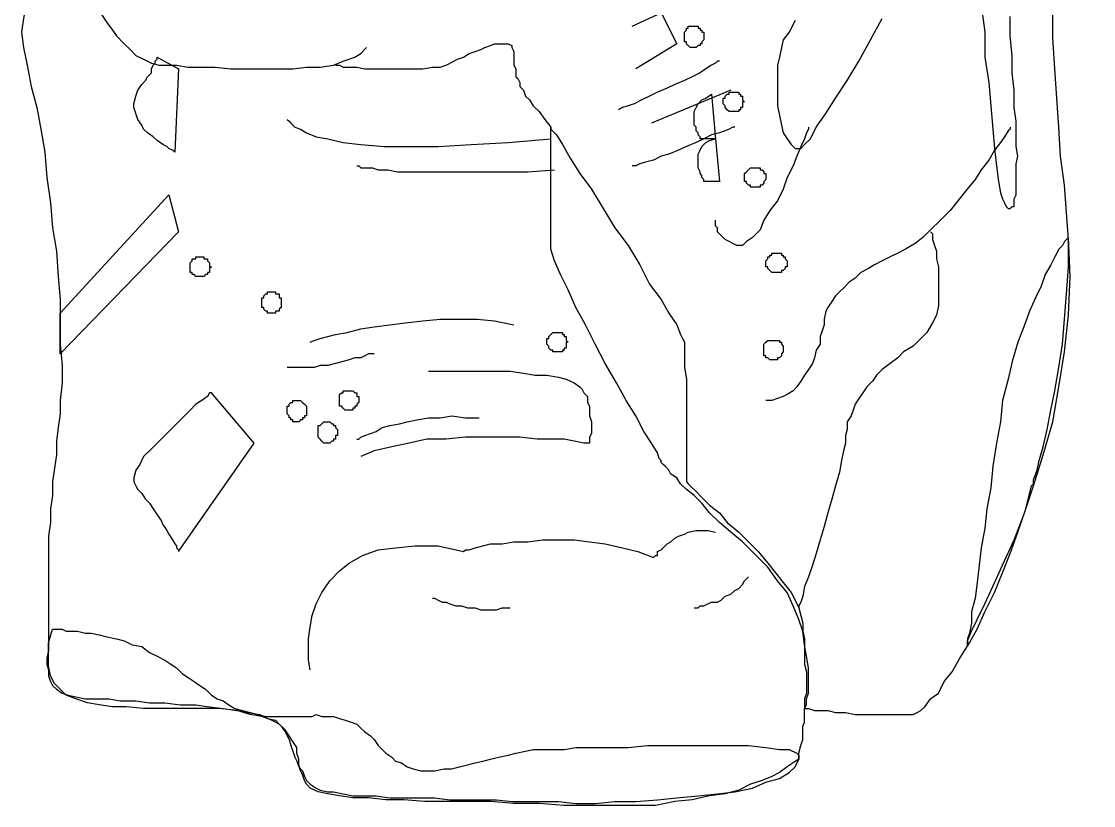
# Model space of a CAD drawing. Extents: x -53 to 13, y -124 to 67.
# Drawn here: x -26.64 to -3.32, y -123.97 to -106.91 of the extents above; entities that cross this region are included whole.
import ezdxf

# ---------------------------------------------------------------- set-up
doc = ezdxf.new("R2010")
doc.units = 0
doc.layers.add('7', color=7, linetype='CONTINUOUS')

msp = doc.modelspace()

# ---------------------------------------------------------------- linework, layer by layer
at = {"layer": '7', "linetype": 'CONTINUOUS'}
for points in [[(-3.956, -110.478), (-4.041, -109.846), (-4.082, -109.214), (-4.126, -108.58), (-4.167, -107.947), (-4.21, -107.274), (-4.21, -106.641), (-4.21, -106.051), (-4.167, -105.46), (-4.167, -104.869), (-4.082, -104.322), (-3.999, -103.857), (-3.915, -103.435), (-3.83, -103.014), (-3.661, -102.719), (-3.535, -102.425), (-3.324, -102.256)], [(-24.953, -105.629), (-25.081, -105.629), (-25.207, -105.671), (-25.333, -105.712), (-25.502, -105.755), (-25.67, -105.797), (-25.839, -105.84), (-26.008, -105.925), (-26.134, -106.008), (-26.261, -106.135), (-26.387, -106.261), (-26.514, -106.429), (-26.556, -106.641), (-26.597, -106.852), (-26.641, -107.146), (-26.597, -107.484), (-26.514, -107.863)], [(-25.122, -106.303), (-25.122, -106.346), (-25.081, -106.388), (-25.038, -106.472), (-24.996, -106.557), (-24.953, -106.683), (-24.87, -106.809), (-24.785, -106.935), (-24.659, -107.104), (-24.575, -107.231), (-24.405, -107.4), (-24.279, -107.526), (-24.153, -107.652), (-23.984, -107.737), (-23.815, -107.821), (-23.647, -107.863), (-23.436, -107.863)], [(-13.36, -107.02), (-12.728, -106.724), (-12.389, -107.4), (-13.276, -107.947)], [(-5.77, -106.557), (-5.685, -107.146), (-5.685, -107.695), (-5.601, -108.243), (-5.559, -108.749), (-5.516, -109.255), (-5.475, -109.676), (-5.433, -110.057), (-5.39, -110.393), (-5.349, -110.646), (-5.305, -110.773), (-5.264, -110.858), (-5.222, -110.941), (-5.179, -110.984), (-5.138, -110.984), (-5.138, -110.984), (-5.095, -110.941), (-5.053, -110.941), (-5.053, -110.858), (-5.053, -110.773), (-5.01, -110.689), (-5.01, -110.563), (-5.01, -110.478), (-5.01, -110.309), (-5.01, -110.183), (-5.01, -110.013), (-4.969, -109.846), (-5.01, -109.635), (-5.01, -109.381), (-5.01, -109.086), (-5.053, -108.79), (-5.053, -108.412), (-5.095, -108.032), (-5.095, -107.652), (-5.138, -107.231), (-5.138, -106.809)], [(-12.011, -107.02), (-12.011, -107.02), (-11.968, -107.02), (-11.968, -107.02), (-11.926, -107.02), (-11.926, -107.063), (-11.883, -107.063), (-11.883, -107.063), (-11.883, -107.104), (-11.842, -107.104), (-11.842, -107.104), (-11.842, -107.146), (-11.799, -107.146), (-11.799, -107.189), (-11.799, -107.189), (-11.799, -107.231), (-11.799, -107.274), (-11.799, -107.274), (-11.799, -107.274), (-11.799, -107.315), (-11.799, -107.315), (-11.842, -107.357), (-11.842, -107.357), (-11.842, -107.4), (-11.883, -107.4), (-11.883, -107.4), (-11.883, -107.441), (-11.926, -107.441), (-11.926, -107.441), (-11.968, -107.484), (-11.968, -107.484), (-12.011, -107.484), (-12.011, -107.484), (-12.053, -107.484), (-12.053, -107.484), (-12.094, -107.484), (-12.137, -107.441), (-12.137, -107.441), (-12.137, -107.441), (-12.179, -107.4), (-12.179, -107.4), (-12.179, -107.4), (-12.179, -107.357), (-12.222, -107.357), (-12.222, -107.315), (-12.222, -107.315), (-12.222, -107.274), (-12.222, -107.274), (-12.222, -107.274), (-12.222, -107.231), (-12.222, -107.189), (-12.222, -107.189), (-12.222, -107.146), (-12.222, -107.146), (-12.179, -107.104), (-12.179, -107.104), (-12.179, -107.104), (-12.179, -107.063), (-12.137, -107.063), (-12.137, -107.063), (-12.137, -107.02), (-12.094, -107.02), (-12.053, -107.02), (-12.053, -107.02), (-12.011, -107.02)], [(-9.817, -106.894), (-9.943, -107.146), (-10.071, -107.315), (-10.113, -107.484), (-10.154, -107.695), (-10.197, -107.863), (-10.197, -108.117), (-10.197, -108.327), (-10.197, -108.538), (-10.197, -108.749), (-10.154, -108.96), (-10.113, -109.17), (-10.071, -109.34), (-9.987, -109.466), (-9.902, -109.592), (-9.817, -109.676), (-9.776, -109.676), (-9.691, -109.676), (-9.607, -109.592), (-9.48, -109.466), (-9.354, -109.214), (-9.144, -108.918), (-8.933, -108.58), (-8.679, -108.201), (-8.427, -107.78), (-8.173, -107.315), (-7.921, -106.852)], [(-23.436, -107.863), (-23.267, -107.863), (-23.015, -107.906), (-22.719, -107.906), (-22.424, -107.906), (-22.087, -107.947), (-21.749, -107.947), (-21.412, -107.947), (-21.075, -107.947), (-20.736, -107.947), (-20.443, -107.906), (-20.147, -107.906), (-19.852, -107.863), (-19.641, -107.78), (-19.387, -107.695), (-19.261, -107.611), (-19.135, -107.484)], [(-17.237, -107.78), (-17.154, -107.737), (-17.026, -107.695), (-16.9, -107.611), (-16.774, -107.569), (-16.648, -107.526), (-16.563, -107.484), (-16.437, -107.441), (-16.352, -107.4), (-16.268, -107.4), (-16.183, -107.4), (-16.098, -107.4), (-16.057, -107.4), (-15.972, -107.441), (-15.972, -107.484), (-15.931, -107.569), (-15.931, -107.652)], [(-23.225, -107.947), (-23.308, -109.761), (-23.308, -109.761), (-23.352, -109.718), (-23.436, -109.676), (-23.478, -109.635), (-23.562, -109.592), (-23.688, -109.507), (-23.773, -109.424), (-23.899, -109.34), (-23.984, -109.255), (-24.025, -109.17), (-24.11, -109.044), (-24.153, -108.918), (-24.195, -108.79), (-24.195, -108.707), (-24.153, -108.538), (-24.11, -108.412), (-24.025, -108.284), (-23.942, -108.201), (-23.899, -108.117), (-23.815, -108.032), (-23.815, -107.947), (-23.773, -107.863), (-23.732, -107.821), (-23.732, -107.78), (-23.732, -107.78), (-23.688, -107.737), (-23.688, -107.737), (-23.688, -107.695), (-23.225, -107.947)], [(-15.931, -107.652), (-15.931, -107.737), (-15.931, -107.78), (-15.931, -107.863), (-15.888, -107.947), (-15.888, -108.032), (-15.888, -108.117), (-15.846, -108.158), (-15.803, -108.243), (-15.803, -108.327), (-15.72, -108.412), (-15.677, -108.538), (-15.592, -108.623), (-15.509, -108.749), (-15.381, -108.875), (-15.255, -109.044), (-15.129, -109.214)], [(-26.514, -107.863), (-26.43, -108.327), (-26.304, -108.79), (-26.219, -109.255), (-26.134, -109.761), (-26.091, -110.309), (-26.008, -110.858), (-25.965, -111.406), (-25.881, -111.912), (-25.839, -112.459), (-25.798, -112.965), (-25.798, -113.472), (-25.798, -113.935), (-25.754, -114.399), (-25.754, -114.779), (-25.798, -115.158), (-25.798, -115.453)], [(-19.809, -107.863), (-19.809, -107.863), (-19.726, -107.863), (-19.641, -107.906), (-19.515, -107.906), (-19.346, -107.906), (-19.176, -107.947), (-18.966, -107.947), (-18.798, -107.947), (-18.544, -107.947), (-18.333, -107.947), (-18.123, -107.947), (-17.912, -107.947), (-17.701, -107.906), (-17.532, -107.906), (-17.406, -107.863), (-17.237, -107.78)], [(-11.462, -107.78), (-11.505, -107.78), (-11.546, -107.821), (-11.631, -107.863), (-11.757, -107.947), (-11.883, -108.032), (-12.053, -108.117), (-12.222, -108.201), (-12.433, -108.284), (-12.6, -108.369), (-12.811, -108.454), (-12.98, -108.538), (-13.149, -108.623), (-13.317, -108.707), (-13.443, -108.749), (-13.571, -108.79), (-13.656, -108.834)], [(-11.21, -108.412), (-12.939, -109.129)], [(-11.631, -108.497), (-11.546, -109.466), (-11.883, -109.466), (-11.883, -109.424), (-11.883, -109.424), (-11.926, -109.381), (-11.926, -109.34), (-11.968, -109.296), (-11.968, -109.214), (-12.011, -109.17), (-12.011, -109.086), (-12.011, -109.001), (-12.011, -108.96), (-12.011, -108.875), (-11.968, -108.79), (-11.926, -108.707), (-11.842, -108.623), (-11.757, -108.58), (-11.631, -108.497)], [(-11.125, -108.454), (-11.125, -108.454), (-11.125, -108.454), (-11.083, -108.454), (-11.04, -108.454), (-11.04, -108.497), (-11.04, -108.497), (-10.999, -108.497), (-10.999, -108.497), (-10.999, -108.538), (-10.956, -108.538), (-10.956, -108.538), (-10.956, -108.58), (-10.956, -108.58), (-10.956, -108.623), (-10.956, -108.623), (-10.914, -108.664), (-10.956, -108.664), (-10.956, -108.707), (-10.956, -108.707), (-10.956, -108.749), (-10.956, -108.749), (-10.956, -108.79), (-10.999, -108.79), (-10.999, -108.834), (-10.999, -108.834), (-11.04, -108.834), (-11.04, -108.875), (-11.04, -108.875), (-11.083, -108.875), (-11.125, -108.875), (-11.125, -108.875), (-11.125, -108.875), (-11.166, -108.875), (-11.21, -108.875), (-11.21, -108.875), (-11.251, -108.875), (-11.251, -108.875), (-11.294, -108.834), (-11.294, -108.834), (-11.294, -108.834), (-11.336, -108.79), (-11.336, -108.79), (-11.336, -108.749), (-11.336, -108.749), (-11.377, -108.707), (-11.377, -108.707), (-11.377, -108.664), (-11.377, -108.664), (-11.377, -108.623), (-11.377, -108.623), (-11.377, -108.58), (-11.336, -108.58), (-11.336, -108.538), (-11.336, -108.538), (-11.336, -108.538), (-11.294, -108.497), (-11.294, -108.497), (-11.294, -108.497), (-11.251, -108.497), (-11.251, -108.454), (-11.21, -108.454), (-11.21, -108.454), (-11.166, -108.454), (-11.125, -108.454)], [(-20.864, -109.044), (-20.821, -109.086), (-20.779, -109.129), (-20.695, -109.214), (-20.569, -109.255), (-20.443, -109.34), (-20.23, -109.424), (-19.978, -109.466), (-19.641, -109.55), (-19.261, -109.592), (-18.755, -109.635), (-18.207, -109.635), (-17.575, -109.635), (-16.858, -109.592), (-16.057, -109.55), (-15.129, -109.466)], [(-15.129, -109.214), (-15.129, -109.255), (-15.003, -109.381), (-14.875, -109.592), (-14.708, -109.887), (-14.497, -110.224), (-14.245, -110.563), (-13.992, -110.984), (-13.739, -111.406), (-13.443, -111.786), (-13.191, -112.207), (-12.98, -112.629), (-12.728, -112.965), (-12.559, -113.261), (-12.389, -113.513), (-12.305, -113.724), (-12.263, -113.808)], [(-15.129, -111.701), (-15.129, -111.532), (-15.129, -111.406), (-15.129, -111.195), (-15.129, -111.026), (-15.129, -110.815), (-15.129, -110.604), (-15.129, -110.393), (-15.129, -110.183), (-15.129, -110.013), (-15.129, -109.803), (-15.129, -109.635), (-15.129, -109.507), (-15.129, -109.381), (-15.129, -109.296), (-15.129, -109.214), (-15.129, -109.214)], [(-11.125, -109.214), (-11.166, -109.214), (-11.251, -109.255), (-11.336, -109.296), (-11.462, -109.34), (-11.631, -109.381), (-11.799, -109.466), (-11.968, -109.55), (-12.179, -109.635), (-12.348, -109.718), (-12.559, -109.803), (-12.728, -109.846), (-12.896, -109.929), (-13.065, -109.972), (-13.191, -110.013), (-13.276, -110.057), (-13.36, -110.057)], [(-9.522, -109.214), (-9.522, -109.255), (-9.565, -109.34), (-9.607, -109.466), (-9.691, -109.635), (-9.776, -109.846), (-9.86, -110.057), (-9.987, -110.309), (-10.071, -110.563), (-10.197, -110.815), (-10.367, -111.026), (-10.493, -111.236), (-10.577, -111.447), (-10.745, -111.616), (-10.871, -111.701), (-10.956, -111.786), (-11.083, -111.786)], [(-5.138, -109.214), (-5.138, -109.255), (-5.179, -109.296), (-5.264, -109.424), (-5.349, -109.55), (-5.475, -109.718), (-5.601, -109.929), (-5.77, -110.141), (-5.896, -110.352), (-6.107, -110.604), (-6.276, -110.815), (-6.444, -111.026), (-6.654, -111.236), (-6.867, -111.447), (-7.034, -111.616), (-7.204, -111.742), (-7.414, -111.869)], [(-11.546, -109.466), (-11.462, -110.393), (-11.799, -110.393), (-11.799, -110.393), (-11.799, -110.352), (-11.842, -110.309), (-11.842, -110.267), (-11.883, -110.224), (-11.883, -110.183), (-11.926, -110.098), (-11.926, -110.013), (-11.926, -109.929), (-11.926, -109.887), (-11.926, -109.803), (-11.883, -109.718), (-11.842, -109.635), (-11.757, -109.55), (-11.673, -109.507), (-11.546, -109.466)], [(-19.346, -110.057), (-19.346, -110.057), (-19.303, -110.057), (-19.261, -110.098), (-19.176, -110.098), (-19.009, -110.098), (-18.881, -110.141), (-18.67, -110.141), (-18.46, -110.183), (-18.164, -110.183), (-17.871, -110.183), (-17.532, -110.183), (-17.111, -110.183), (-16.689, -110.183), (-16.183, -110.183), (-15.635, -110.183), (-15.045, -110.141)], [(-10.66, -110.098), (-10.66, -110.098), (-10.66, -110.098), (-10.619, -110.098), (-10.577, -110.098), (-10.577, -110.098), (-10.577, -110.141), (-10.534, -110.141), (-10.534, -110.141), (-10.493, -110.183), (-10.493, -110.183), (-10.493, -110.183), (-10.493, -110.224), (-10.45, -110.224), (-10.45, -110.267), (-10.45, -110.267), (-10.45, -110.309), (-10.45, -110.309), (-10.45, -110.352), (-10.45, -110.352), (-10.493, -110.393), (-10.493, -110.393), (-10.493, -110.435), (-10.493, -110.435), (-10.534, -110.478), (-10.534, -110.478), (-10.577, -110.478), (-10.577, -110.478), (-10.577, -110.519), (-10.619, -110.519), (-10.66, -110.519), (-10.66, -110.519), (-10.66, -110.519), (-10.703, -110.519), (-10.745, -110.519), (-10.745, -110.519), (-10.788, -110.519), (-10.788, -110.478), (-10.83, -110.478), (-10.83, -110.478), (-10.83, -110.478), (-10.871, -110.435), (-10.871, -110.435), (-10.871, -110.393), (-10.914, -110.393), (-10.914, -110.352), (-10.914, -110.352), (-10.914, -110.309), (-10.914, -110.309), (-10.914, -110.267), (-10.914, -110.267), (-10.914, -110.224), (-10.914, -110.224), (-10.871, -110.183), (-10.871, -110.183), (-10.871, -110.183), (-10.83, -110.141), (-10.83, -110.141), (-10.83, -110.141), (-10.788, -110.098), (-10.788, -110.098), (-10.745, -110.098), (-10.745, -110.098), (-10.703, -110.098), (-10.66, -110.098)], [(-4.673, -117.013), (-4.632, -116.971), (-4.632, -116.887), (-4.547, -116.676), (-4.506, -116.465), (-4.421, -116.17), (-4.336, -115.79), (-4.252, -115.368), (-4.167, -114.947), (-4.082, -114.441), (-3.999, -113.935), (-3.956, -113.387), (-3.915, -112.839), (-3.872, -112.249), (-3.872, -111.658), (-3.915, -111.069), (-3.956, -110.478)], [(-25.798, -113.261), (-23.436, -110.689), (-23.225, -111.49), (-25.798, -114.145), (-25.798, -113.261)], [(-11.083, -111.786), (-11.166, -111.742), (-11.251, -111.701), (-11.336, -111.658), (-11.377, -111.616), (-11.42, -111.573), (-11.462, -111.532), (-11.505, -111.49), (-11.505, -111.447), (-11.505, -111.406), (-11.546, -111.362), (-11.546, -111.321), (-11.546, -111.321), (-11.546, -111.28), (-11.546, -111.236), (-11.546, -111.236), (-11.546, -111.236)], [(-6.867, -111.49), (-6.867, -111.49), (-6.824, -111.532), (-6.824, -111.658), (-6.782, -111.786), (-6.739, -111.912), (-6.739, -112.079), (-6.698, -112.249), (-6.698, -112.459), (-6.698, -112.67), (-6.698, -112.881), (-6.698, -113.092), (-6.739, -113.302), (-6.824, -113.472), (-6.95, -113.682), (-7.078, -113.808), (-7.245, -113.978)], [(-3.872, -111.616), (-3.915, -111.658), (-3.956, -111.701), (-3.999, -111.786), (-4.082, -111.869), (-4.167, -112.038), (-4.252, -112.207), (-4.378, -112.418), (-4.462, -112.67), (-4.588, -112.924), (-4.716, -113.218), (-4.842, -113.556), (-4.969, -113.893), (-5.095, -114.315), (-5.179, -114.695), (-5.305, -115.158), (-5.349, -115.622), (-5.433, -116.085), (-5.516, -116.591), (-5.559, -117.056), (-5.644, -117.519), (-5.685, -117.94), (-5.77, -118.362), (-5.811, -118.742), (-5.855, -119.122), (-5.896, -119.459), (-5.981, -119.754), (-5.981, -120.006), (-6.022, -120.219), (-6.065, -120.345), (-6.065, -120.43), (-6.065, -120.513), (-6.065, -120.471), (-6.065, -120.386), (-5.981, -120.176), (-5.855, -119.923), (-5.685, -119.585), (-5.516, -119.207), (-5.305, -118.742), (-5.053, -118.194), (-4.842, -117.647), (-4.632, -117.013), (-4.421, -116.339), (-4.21, -115.622), (-4.082, -114.862), (-3.956, -114.104), (-3.872, -113.302), (-3.83, -112.459), (-3.872, -111.616)], [(-12.728, -116.465), (-12.769, -116.424), (-12.811, -116.296), (-12.939, -116.085), (-13.106, -115.833), (-13.276, -115.496), (-13.486, -115.158), (-13.697, -114.779), (-13.949, -114.358), (-14.16, -113.935), (-14.371, -113.513), (-14.582, -113.135), (-14.749, -112.755), (-14.918, -112.418), (-15.045, -112.122), (-15.129, -111.869), (-15.129, -111.701)], [(-7.414, -111.869), (-7.582, -111.953), (-7.751, -112.038), (-7.921, -112.122), (-8.088, -112.207), (-8.216, -112.29), (-8.384, -112.375), (-8.511, -112.501), (-8.637, -112.585), (-8.764, -112.713), (-8.848, -112.796), (-8.933, -112.881), (-9.016, -113.007), (-9.1, -113.135), (-9.144, -113.218), (-9.185, -113.387), (-9.185, -113.513)], [(-22.761, -112.038), (-22.719, -112.038), (-22.719, -112.038), (-22.676, -112.038), (-22.676, -112.038), (-22.676, -112.079), (-22.635, -112.079), (-22.635, -112.079), (-22.592, -112.079), (-22.592, -112.122), (-22.592, -112.122), (-22.55, -112.164), (-22.55, -112.164), (-22.55, -112.164), (-22.55, -112.207), (-22.55, -112.249), (-22.509, -112.249), (-22.55, -112.29), (-22.55, -112.29), (-22.55, -112.333), (-22.55, -112.333), (-22.55, -112.375), (-22.592, -112.375), (-22.592, -112.375), (-22.592, -112.418), (-22.635, -112.418), (-22.635, -112.418), (-22.676, -112.459), (-22.676, -112.459), (-22.676, -112.459), (-22.719, -112.459), (-22.719, -112.459), (-22.761, -112.459), (-22.761, -112.459), (-22.802, -112.459), (-22.802, -112.459), (-22.845, -112.459), (-22.845, -112.459), (-22.887, -112.418), (-22.887, -112.418), (-22.93, -112.418), (-22.93, -112.375), (-22.93, -112.375), (-22.972, -112.375), (-22.972, -112.333), (-22.972, -112.333), (-22.972, -112.29), (-22.972, -112.29), (-22.972, -112.249), (-22.972, -112.249), (-22.972, -112.207), (-22.972, -112.164), (-22.972, -112.164), (-22.972, -112.164), (-22.93, -112.122), (-22.93, -112.122), (-22.93, -112.079), (-22.887, -112.079), (-22.887, -112.079), (-22.845, -112.079), (-22.845, -112.038), (-22.802, -112.038), (-22.802, -112.038), (-22.761, -112.038), (-22.761, -112.038)], [(-10.197, -111.953), (-10.197, -111.953), (-10.197, -111.953), (-10.154, -111.953), (-10.113, -111.953), (-10.113, -111.996), (-10.113, -111.996), (-10.071, -111.996), (-10.071, -111.996), (-10.071, -112.038), (-10.028, -112.038), (-10.028, -112.079), (-10.028, -112.079), (-9.987, -112.122), (-9.987, -112.122), (-9.987, -112.164), (-9.987, -112.164), (-9.987, -112.207), (-9.987, -112.207), (-9.987, -112.249), (-10.028, -112.249), (-10.028, -112.29), (-10.028, -112.29), (-10.071, -112.333), (-10.071, -112.333), (-10.071, -112.333), (-10.113, -112.333), (-10.113, -112.375), (-10.113, -112.375), (-10.154, -112.375), (-10.197, -112.375), (-10.197, -112.375), (-10.197, -112.375), (-10.239, -112.375), (-10.282, -112.375), (-10.282, -112.375), (-10.323, -112.375), (-10.323, -112.375), (-10.367, -112.333), (-10.367, -112.333), (-10.367, -112.333), (-10.367, -112.333), (-10.408, -112.29), (-10.408, -112.29), (-10.408, -112.249), (-10.45, -112.249), (-10.45, -112.207), (-10.45, -112.207), (-10.45, -112.164), (-10.45, -112.164), (-10.45, -112.122), (-10.45, -112.122), (-10.408, -112.079), (-10.408, -112.079), (-10.408, -112.038), (-10.367, -112.038), (-10.367, -111.996), (-10.367, -111.996), (-10.367, -111.996), (-10.323, -111.996), (-10.323, -111.953), (-10.282, -111.953), (-10.282, -111.953), (-10.239, -111.953), (-10.197, -111.953)], [(-21.201, -112.796), (-21.159, -112.796), (-21.159, -112.796), (-21.116, -112.796), (-21.116, -112.839), (-21.075, -112.839), (-21.075, -112.839), (-21.032, -112.839), (-21.032, -112.881), (-21.032, -112.881), (-21.032, -112.924), (-20.99, -112.924), (-20.99, -112.924), (-20.99, -112.965), (-20.99, -113.007), (-20.99, -113.007), (-20.99, -113.05), (-20.99, -113.05), (-20.99, -113.092), (-20.99, -113.092), (-20.99, -113.135), (-20.99, -113.135), (-21.032, -113.176), (-21.032, -113.176), (-21.032, -113.176), (-21.032, -113.218), (-21.075, -113.218), (-21.075, -113.218), (-21.116, -113.218), (-21.116, -113.261), (-21.159, -113.261), (-21.159, -113.261), (-21.201, -113.261), (-21.201, -113.261), (-21.242, -113.261), (-21.286, -113.261), (-21.286, -113.218), (-21.286, -113.218), (-21.327, -113.218), (-21.327, -113.218), (-21.37, -113.176), (-21.37, -113.176), (-21.37, -113.176), (-21.37, -113.135), (-21.412, -113.135), (-21.412, -113.092), (-21.412, -113.092), (-21.412, -113.05), (-21.412, -113.05), (-21.412, -113.007), (-21.412, -113.007), (-21.412, -112.965), (-21.412, -112.924), (-21.37, -112.924), (-21.37, -112.924), (-21.37, -112.881), (-21.37, -112.881), (-21.327, -112.839), (-21.327, -112.839), (-21.286, -112.839), (-21.286, -112.839), (-21.286, -112.796), (-21.242, -112.796), (-21.201, -112.796), (-21.201, -112.796)], [(-20.358, -113.893), (-20.358, -113.893), (-20.273, -113.852), (-20.147, -113.808), (-19.978, -113.767), (-19.809, -113.724), (-19.556, -113.682), (-19.261, -113.598), (-18.966, -113.556), (-18.629, -113.513), (-18.292, -113.472), (-17.912, -113.43), (-17.532, -113.387), (-17.154, -113.387), (-16.73, -113.387), (-16.352, -113.43), (-15.931, -113.513)], [(-9.185, -113.513), (-9.227, -113.641), (-9.27, -113.767), (-9.27, -113.935), (-9.354, -114.062), (-9.396, -114.23), (-9.439, -114.358), (-9.522, -114.484), (-9.607, -114.61), (-9.691, -114.736), (-9.776, -114.862), (-9.86, -114.947), (-9.987, -115.031), (-10.071, -115.075), (-10.197, -115.116), (-10.323, -115.158), (-10.45, -115.158)], [(-14.96, -113.682), (-14.96, -113.682), (-14.96, -113.682), (-14.918, -113.682), (-14.875, -113.682), (-14.875, -113.682), (-14.875, -113.724), (-14.834, -113.724), (-14.834, -113.724), (-14.834, -113.767), (-14.792, -113.767), (-14.792, -113.767), (-14.792, -113.808), (-14.792, -113.808), (-14.792, -113.852), (-14.792, -113.852), (-14.749, -113.893), (-14.792, -113.893), (-14.792, -113.935), (-14.792, -113.935), (-14.792, -113.978), (-14.792, -113.978), (-14.792, -114.019), (-14.834, -114.019), (-14.834, -114.062), (-14.834, -114.062), (-14.875, -114.062), (-14.875, -114.062), (-14.875, -114.104), (-14.918, -114.104), (-14.96, -114.104), (-14.96, -114.104), (-14.96, -114.104), (-15.003, -114.104), (-15.045, -114.104), (-15.045, -114.104), (-15.086, -114.104), (-15.086, -114.062), (-15.129, -114.062), (-15.129, -114.062), (-15.129, -114.062), (-15.171, -114.019), (-15.171, -114.019), (-15.171, -113.978), (-15.171, -113.978), (-15.214, -113.935), (-15.214, -113.935), (-15.214, -113.893), (-15.214, -113.893), (-15.214, -113.852), (-15.214, -113.852), (-15.214, -113.808), (-15.171, -113.808), (-15.171, -113.767), (-15.171, -113.767), (-15.171, -113.767), (-15.129, -113.724), (-15.129, -113.724), (-15.129, -113.724), (-15.086, -113.682), (-15.086, -113.682), (-15.045, -113.682), (-15.045, -113.682), (-15.003, -113.682), (-14.96, -113.682)], [(-12.263, -113.808), (-12.222, -113.893), (-12.222, -114.019), (-12.222, -114.23), (-12.222, -114.441), (-12.179, -114.695), (-12.179, -114.947), (-12.179, -115.201), (-12.179, -115.496), (-12.179, -115.748), (-12.179, -116.044), (-12.179, -116.296), (-12.179, -116.507), (-12.179, -116.676), (-12.179, -116.802), (-12.179, -116.93), (-12.179, -116.93)], [(-10.282, -113.852), (-10.282, -113.852), (-10.239, -113.852), (-10.239, -113.852), (-10.197, -113.852), (-10.197, -113.852), (-10.154, -113.852), (-10.154, -113.893), (-10.154, -113.893), (-10.113, -113.893), (-10.113, -113.935), (-10.113, -113.935), (-10.113, -113.935), (-10.071, -113.978), (-10.071, -114.019), (-10.071, -114.019), (-10.071, -114.062), (-10.071, -114.062), (-10.071, -114.104), (-10.071, -114.104), (-10.113, -114.145), (-10.113, -114.145), (-10.113, -114.188), (-10.113, -114.188), (-10.154, -114.23), (-10.154, -114.23), (-10.154, -114.23), (-10.197, -114.23), (-10.197, -114.273), (-10.239, -114.273), (-10.239, -114.273), (-10.282, -114.273), (-10.282, -114.273), (-10.323, -114.273), (-10.323, -114.273), (-10.367, -114.273), (-10.367, -114.273), (-10.408, -114.23), (-10.408, -114.23), (-10.45, -114.23), (-10.45, -114.23), (-10.45, -114.188), (-10.493, -114.188), (-10.493, -114.145), (-10.493, -114.145), (-10.493, -114.104), (-10.493, -114.104), (-10.493, -114.062), (-10.493, -114.062), (-10.493, -114.019), (-10.493, -114.019), (-10.493, -113.978), (-10.493, -113.935), (-10.493, -113.935), (-10.493, -113.935), (-10.45, -113.893), (-10.45, -113.893), (-10.45, -113.893), (-10.408, -113.852), (-10.408, -113.852), (-10.367, -113.852), (-10.367, -113.852), (-10.323, -113.852), (-10.323, -113.852), (-10.282, -113.852)], [(-7.245, -113.978), (-7.456, -114.104), (-7.582, -114.23), (-7.751, -114.358), (-7.921, -114.484), (-8.047, -114.61), (-8.131, -114.736), (-8.257, -114.862), (-8.342, -114.99), (-8.427, -115.116), (-8.511, -115.242), (-8.553, -115.368), (-8.594, -115.496), (-8.679, -115.622), (-8.679, -115.79), (-8.722, -115.918), (-8.722, -116.085)], [(-18.966, -114.145), (-19.009, -114.145), (-19.009, -114.145), (-19.092, -114.145), (-19.176, -114.188), (-19.261, -114.23), (-19.387, -114.23), (-19.515, -114.273), (-19.641, -114.315), (-19.809, -114.358), (-19.978, -114.399), (-20.147, -114.399), (-20.273, -114.441), (-20.443, -114.441), (-20.569, -114.441), (-20.736, -114.441), (-20.864, -114.441)], [(-17.786, -114.525), (-17.786, -114.525), (-17.701, -114.525), (-17.532, -114.525), (-17.364, -114.525), (-17.111, -114.525), (-16.858, -114.525), (-16.604, -114.525), (-16.309, -114.525), (-16.014, -114.525), (-15.72, -114.568), (-15.466, -114.61), (-15.214, -114.61), (-14.96, -114.651), (-14.792, -114.695), (-14.623, -114.779), (-14.497, -114.862)], [(-19.515, -114.947), (-19.515, -114.947), (-19.472, -114.947), (-19.472, -114.947), (-19.43, -114.947), (-19.43, -114.947), (-19.387, -114.99), (-19.387, -114.99), (-19.387, -114.99), (-19.346, -114.99), (-19.346, -115.031), (-19.346, -115.031), (-19.346, -115.075), (-19.303, -115.075), (-19.303, -115.116), (-19.303, -115.116), (-19.303, -115.158), (-19.303, -115.158), (-19.303, -115.201), (-19.303, -115.201), (-19.346, -115.242), (-19.346, -115.242), (-19.346, -115.285), (-19.346, -115.285), (-19.387, -115.285), (-19.387, -115.327), (-19.387, -115.327), (-19.43, -115.327), (-19.43, -115.368), (-19.472, -115.368), (-19.472, -115.368), (-19.515, -115.368), (-19.515, -115.368), (-19.556, -115.368), (-19.556, -115.368), (-19.598, -115.368), (-19.598, -115.368), (-19.641, -115.327), (-19.641, -115.327), (-19.641, -115.327), (-19.683, -115.285), (-19.683, -115.285), (-19.726, -115.285), (-19.726, -115.242), (-19.726, -115.242), (-19.726, -115.201), (-19.726, -115.201), (-19.726, -115.158), (-19.726, -115.158), (-19.726, -115.116), (-19.726, -115.116), (-19.726, -115.075), (-19.726, -115.075), (-19.726, -115.031), (-19.726, -115.031), (-19.683, -114.99), (-19.683, -114.99), (-19.641, -114.99), (-19.641, -114.99), (-19.641, -114.947), (-19.598, -114.947), (-19.598, -114.947), (-19.556, -114.947), (-19.556, -114.947), (-19.515, -114.947)], [(-14.497, -114.862), (-14.454, -114.905), (-14.412, -114.99), (-14.329, -115.075), (-14.329, -115.201), (-14.288, -115.285), (-14.288, -115.411), (-14.288, -115.496), (-14.245, -115.622), (-14.245, -115.707), (-14.245, -115.79), (-14.245, -115.874), (-14.288, -115.959), (-14.288, -116.002), (-14.288, -116.044), (-14.288, -116.085), (-14.288, -116.085)], [(-22.509, -114.99), (-22.55, -114.99), (-22.592, -115.075), (-22.719, -115.158), (-22.845, -115.242), (-22.972, -115.368), (-23.141, -115.538), (-23.308, -115.707), (-23.478, -115.874), (-23.647, -116.044), (-23.815, -116.213), (-23.984, -116.381), (-24.068, -116.55), (-24.153, -116.676), (-24.195, -116.845), (-24.195, -116.93), (-24.153, -117.013), (-24.11, -117.097), (-24.025, -117.182), (-23.942, -117.308), (-23.858, -117.393), (-23.773, -117.519), (-23.688, -117.647), (-23.604, -117.773), (-23.562, -117.857), (-23.478, -117.984), (-23.436, -118.068), (-23.352, -118.194), (-23.308, -118.279), (-23.267, -118.32), (-23.267, -118.362), (-23.225, -118.405), (-23.225, -118.447), (-21.581, -116.085), (-22.509, -114.99)], [(-20.653, -115.158), (-20.61, -115.158), (-20.61, -115.158), (-20.61, -115.158), (-20.569, -115.158), (-20.526, -115.201), (-20.526, -115.201), (-20.526, -115.201), (-20.484, -115.242), (-20.484, -115.242), (-20.484, -115.242), (-20.443, -115.285), (-20.443, -115.285), (-20.443, -115.327), (-20.443, -115.327), (-20.443, -115.368), (-20.443, -115.368), (-20.443, -115.411), (-20.443, -115.411), (-20.443, -115.453), (-20.443, -115.453), (-20.443, -115.496), (-20.484, -115.496), (-20.484, -115.538), (-20.484, -115.538), (-20.526, -115.538), (-20.526, -115.579), (-20.526, -115.579), (-20.569, -115.579), (-20.61, -115.622), (-20.61, -115.622), (-20.61, -115.622), (-20.653, -115.622), (-20.653, -115.622), (-20.695, -115.622), (-20.736, -115.622), (-20.736, -115.579), (-20.736, -115.579), (-20.779, -115.579), (-20.779, -115.538), (-20.821, -115.538), (-20.821, -115.538), (-20.821, -115.496), (-20.821, -115.496), (-20.864, -115.453), (-20.864, -115.453), (-20.864, -115.411), (-20.864, -115.411), (-20.864, -115.368), (-20.864, -115.368), (-20.864, -115.327), (-20.864, -115.327), (-20.864, -115.285), (-20.821, -115.285), (-20.821, -115.242), (-20.821, -115.242), (-20.821, -115.242), (-20.779, -115.201), (-20.779, -115.201), (-20.736, -115.201), (-20.736, -115.158), (-20.736, -115.158), (-20.695, -115.158), (-20.653, -115.158), (-20.653, -115.158)], [(-25.798, -115.453), (-25.839, -115.748), (-25.881, -116.044), (-25.881, -116.339), (-25.924, -116.634), (-25.965, -116.93), (-25.965, -117.224), (-26.008, -117.519), (-26.008, -117.814), (-26.05, -118.11), (-26.05, -118.362), (-26.05, -118.657), (-26.05, -118.911), (-26.05, -119.122), (-26.05, -119.374), (-26.05, -119.585), (-26.05, -119.754)], [(-19.978, -115.622), (-19.978, -115.622), (-19.936, -115.622), (-19.936, -115.622), (-19.893, -115.664), (-19.893, -115.664), (-19.852, -115.664), (-19.852, -115.707), (-19.852, -115.707), (-19.809, -115.707), (-19.809, -115.707), (-19.809, -115.748), (-19.809, -115.748), (-19.767, -115.79), (-19.767, -115.79), (-19.767, -115.833), (-19.767, -115.833), (-19.767, -115.874), (-19.767, -115.874), (-19.767, -115.918), (-19.809, -115.918), (-19.809, -115.959), (-19.809, -115.959), (-19.809, -116.002), (-19.852, -116.002), (-19.852, -116.002), (-19.852, -116.044), (-19.893, -116.044), (-19.893, -116.044), (-19.936, -116.085), (-19.936, -116.085), (-19.978, -116.085), (-19.978, -116.085), (-20.019, -116.085), (-20.019, -116.085), (-20.063, -116.085), (-20.104, -116.044), (-20.104, -116.044), (-20.104, -116.044), (-20.147, -116.002), (-20.147, -116.002), (-20.147, -116.002), (-20.189, -115.959), (-20.189, -115.959), (-20.189, -115.918), (-20.189, -115.918), (-20.189, -115.874), (-20.189, -115.874), (-20.189, -115.833), (-20.189, -115.833), (-20.189, -115.79), (-20.189, -115.79), (-20.189, -115.748), (-20.189, -115.748), (-20.189, -115.707), (-20.147, -115.707), (-20.147, -115.707), (-20.147, -115.707), (-20.104, -115.664), (-20.104, -115.664), (-20.104, -115.664), (-20.063, -115.622), (-20.019, -115.622), (-20.019, -115.622), (-19.978, -115.622)], [(-19.346, -116.002), (-19.346, -116.002), (-19.303, -116.002), (-19.261, -115.959), (-19.176, -115.918), (-19.05, -115.874), (-18.924, -115.833), (-18.798, -115.748), (-18.629, -115.707), (-18.418, -115.664), (-18.249, -115.622), (-18.038, -115.579), (-17.786, -115.538), (-17.532, -115.538), (-17.28, -115.496), (-16.984, -115.538), (-16.689, -115.538)], [(-14.288, -116.085), (-14.329, -116.085), (-14.412, -116.085), (-14.623, -116.044), (-14.834, -116.002), (-15.129, -116.002), (-15.425, -116.002), (-15.803, -115.959), (-16.183, -115.959), (-16.563, -115.959), (-16.984, -115.959), (-17.406, -116.002), (-17.827, -116.002), (-18.207, -116.085), (-18.586, -116.17), (-18.966, -116.254), (-19.261, -116.381)], [(-8.722, -116.085), (-8.764, -116.254), (-8.805, -116.465), (-8.848, -116.717), (-8.933, -117.013), (-9.016, -117.308), (-9.1, -117.604), (-9.185, -117.899), (-9.27, -118.194), (-9.354, -118.49), (-9.439, -118.742), (-9.522, -118.996), (-9.607, -119.207), (-9.65, -119.417), (-9.691, -119.543), (-9.733, -119.628), (-9.733, -119.67)], [(-10.66, -118.531), (-10.956, -118.236), (-11.21, -118.025), (-11.462, -117.814), (-11.673, -117.604), (-11.842, -117.393), (-12.011, -117.224), (-12.179, -117.097), (-12.305, -116.971), (-12.389, -116.845), (-12.516, -116.761), (-12.559, -116.676), (-12.643, -116.591), (-12.685, -116.55), (-12.728, -116.507), (-12.728, -116.465)], [(-12.179, -116.93), (-12.137, -116.971), (-12.094, -117.013), (-11.968, -117.141), (-11.842, -117.267), (-11.673, -117.434), (-11.462, -117.604), (-11.294, -117.814), (-11.04, -118.025), (-10.83, -118.236), (-10.619, -118.447), (-10.408, -118.7), (-10.239, -118.911), (-10.071, -119.122), (-9.902, -119.333), (-9.817, -119.502), (-9.733, -119.67)], [(-7.161, -121.946), (-7.078, -121.905), (-6.993, -121.82), (-6.867, -121.651), (-6.698, -121.525), (-6.572, -121.273), (-6.402, -121.062), (-6.233, -120.766), (-6.022, -120.43), (-5.855, -120.134), (-5.685, -119.754), (-5.475, -119.333), (-5.305, -118.911), (-5.138, -118.49), (-4.969, -118.025), (-4.799, -117.519), (-4.673, -117.013)], [(-17.026, -118.447), (-16.984, -118.405), (-16.9, -118.405), (-16.774, -118.362), (-16.604, -118.32), (-16.437, -118.279), (-16.183, -118.279), (-15.931, -118.236), (-15.635, -118.236), (-15.298, -118.194), (-14.96, -118.194), (-14.623, -118.194), (-14.288, -118.236), (-13.949, -118.279), (-13.571, -118.362), (-13.232, -118.447), (-12.896, -118.574)], [(-12.896, -118.574), (-12.896, -118.574), (-12.854, -118.531), (-12.811, -118.531), (-12.811, -118.447), (-12.728, -118.405), (-12.685, -118.362), (-12.6, -118.279), (-12.516, -118.236), (-12.433, -118.151), (-12.348, -118.11), (-12.222, -118.068), (-12.137, -118.025), (-11.968, -117.984), (-11.842, -117.984), (-11.716, -117.984), (-11.546, -118.025)], [(-20.358, -121.019), (-20.399, -120.808), (-20.399, -120.597), (-20.399, -120.345), (-20.358, -120.091), (-20.315, -119.839), (-20.23, -119.585), (-20.104, -119.333), (-19.936, -119.079), (-19.726, -118.868), (-19.515, -118.7), (-19.22, -118.531), (-18.881, -118.405), (-18.503, -118.362), (-18.081, -118.32), (-17.575, -118.32), (-17.026, -118.447)], [(-9.607, -121.863), (-9.607, -121.863), (-9.565, -121.779), (-9.565, -121.651), (-9.522, -121.525), (-9.522, -121.357), (-9.522, -121.188), (-9.522, -120.977), (-9.565, -120.723), (-9.607, -120.471), (-9.65, -120.176), (-9.733, -119.923), (-9.86, -119.628), (-9.987, -119.333), (-10.197, -119.079), (-10.408, -118.785), (-10.66, -118.531)], [(-12.011, -119.67), (-12.011, -119.67), (-11.968, -119.67), (-11.926, -119.67), (-11.883, -119.628), (-11.799, -119.628), (-11.716, -119.585), (-11.631, -119.543), (-11.505, -119.543), (-11.42, -119.502), (-11.336, -119.417), (-11.21, -119.374), (-11.125, -119.291), (-11.04, -119.248), (-10.956, -119.163), (-10.914, -119.079), (-10.83, -118.996)], [(-17.701, -119.459), (-17.701, -119.459), (-17.658, -119.459), (-17.575, -119.502), (-17.491, -119.543), (-17.406, -119.543), (-17.321, -119.585), (-17.195, -119.628), (-17.069, -119.628), (-16.943, -119.67), (-16.774, -119.67), (-16.648, -119.713), (-16.478, -119.713), (-16.309, -119.713), (-16.183, -119.67), (-16.014, -119.67)], [(-26.05, -119.754), (-26.05, -119.923), (-26.05, -120.091), (-26.05, -120.26), (-26.05, -120.43), (-26.05, -120.597), (-26.091, -120.766), (-26.091, -120.893), (-26.05, -121.019), (-26.05, -121.146), (-26.008, -121.273), (-25.965, -121.357), (-25.881, -121.44), (-25.754, -121.525), (-25.628, -121.568), (-25.459, -121.609), (-25.248, -121.651)], [(-9.733, -119.67), (-9.691, -119.839), (-9.65, -120.006), (-9.65, -120.176), (-9.607, -120.345), (-9.607, -120.513), (-9.607, -120.723), (-9.607, -120.893), (-9.565, -121.062), (-9.565, -121.229), (-9.565, -121.399), (-9.565, -121.525), (-9.607, -121.651), (-9.607, -121.736), (-9.607, -121.82), (-9.607, -121.863), (-9.607, -121.863)], [(-25.965, -120.134), (-25.965, -120.134), (-25.924, -120.134), (-25.839, -120.134), (-25.754, -120.134), (-25.67, -120.176), (-25.544, -120.176), (-25.418, -120.176), (-25.248, -120.219), (-25.122, -120.219), (-24.953, -120.26), (-24.785, -120.302), (-24.575, -120.345), (-24.405, -120.386), (-24.236, -120.471), (-24.025, -120.513), (-23.858, -120.64), (-23.688, -120.723), (-23.519, -120.808), (-23.393, -120.893), (-23.267, -120.977), (-23.141, -121.103), (-23.015, -121.188), (-22.887, -121.273), (-22.761, -121.357), (-22.635, -121.44), (-22.509, -121.568), (-22.381, -121.651), (-22.255, -121.694), (-22.129, -121.779), (-22.002, -121.863), (-21.833, -121.905), (-21.664, -121.946), (-21.496, -121.989), (-21.327, -122.031), (-21.201, -122.031), (-21.032, -122.031), (-20.906, -122.031), (-20.779, -122.031), (-20.653, -122.031), (-20.526, -122.031), (-20.443, -122.031), (-20.315, -122.031), (-20.23, -121.989), (-20.104, -122.031), (-19.978, -122.031), (-19.852, -122.031), (-19.726, -122.074), (-19.598, -122.116), (-19.472, -122.157), (-19.346, -122.2), (-19.261, -122.285), (-19.176, -122.368), (-19.05, -122.452), (-18.966, -122.537), (-18.881, -122.663), (-18.798, -122.748), (-18.714, -122.832), (-18.586, -122.917), (-18.503, -123.002), (-18.375, -123.043), (-18.249, -123.128), (-18.123, -123.169), (-17.953, -123.212), (-17.786, -123.212), (-17.658, -123.212), (-17.447, -123.169), (-17.28, -123.169), (-17.111, -123.128), (-16.943, -123.085), (-16.774, -123.043), (-16.604, -123.002), (-16.437, -122.959), (-16.268, -122.917), (-16.057, -122.874), (-15.888, -122.832), (-15.677, -122.791), (-15.509, -122.748), (-15.255, -122.748), (-15.045, -122.748), (-14.834, -122.748), (-14.582, -122.706), (-14.245, -122.706), (-13.866, -122.706), (-13.443, -122.706), (-13.022, -122.663), (-12.559, -122.663), (-12.094, -122.663), (-11.631, -122.663), (-11.21, -122.663), (-10.83, -122.663), (-10.45, -122.706), (-10.154, -122.748), (-9.943, -122.748), (-9.776, -122.832), (-9.733, -122.874), (-9.733, -122.959), (-9.86, -123.043), (-9.987, -123.128), (-10.154, -123.254), (-10.323, -123.339), (-10.534, -123.423), (-10.788, -123.508), (-11.04, -123.634), (-11.336, -123.719), (-11.673, -123.76), (-12.053, -123.845), (-12.433, -123.886), (-12.854, -123.971), (-13.317, -123.971), (-13.782, -123.971), (-14.288, -123.971), (-14.834, -123.971), (-15.381, -123.929), (-15.931, -123.929), (-16.437, -123.886), (-16.943, -123.886), (-17.406, -123.886), (-17.871, -123.886), (-18.333, -123.845), (-18.714, -123.845), (-19.092, -123.802), (-19.43, -123.802), (-19.726, -123.76), (-19.978, -123.719), (-20.189, -123.675), (-20.358, -123.591), (-20.443, -123.508), (-20.484, -123.423), (-20.526, -123.295), (-20.569, -123.212), (-20.61, -123.085), (-20.61, -122.959), (-20.653, -122.832), (-20.653, -122.706), (-20.736, -122.579), (-20.821, -122.452), (-20.906, -122.326), (-21.032, -122.2), (-21.201, -122.116), (-21.412, -122.031), (-21.664, -121.989), (-21.959, -121.905), (-22.339, -121.863), (-22.761, -121.863), (-23.182, -121.863), (-23.604, -121.863), (-23.984, -121.863), (-24.364, -121.82), (-24.659, -121.82), (-24.953, -121.779), (-25.207, -121.736), (-25.459, -121.651), (-25.67, -121.568), (-25.798, -121.44), (-25.924, -121.314), (-26.008, -121.146), (-26.05, -120.934), (-26.05, -120.723), (-26.05, -120.43), (-25.965, -120.134)], [(-25.248, -121.651), (-25.038, -121.651), (-24.742, -121.651), (-24.49, -121.694), (-24.153, -121.694), (-23.858, -121.736), (-23.519, -121.736), (-23.182, -121.779), (-22.845, -121.779), (-22.55, -121.82), (-22.255, -121.863), (-21.959, -121.905), (-21.707, -121.946), (-21.453, -121.989), (-21.286, -122.074), (-21.116, -122.116), (-21.032, -122.2)], [(-9.733, -122.959), (-9.733, -122.832), (-9.691, -122.663), (-9.65, -122.537), (-9.65, -122.452), (-9.65, -122.326), (-9.65, -122.242), (-9.607, -122.157), (-9.607, -122.116), (-9.607, -122.031), (-9.607, -121.989), (-9.607, -121.946), (-9.607, -121.905), (-9.607, -121.905), (-9.607, -121.905), (-9.607, -121.863), (-9.607, -121.863)], [(-9.607, -121.863), (-9.565, -121.863), (-9.522, -121.863), (-9.396, -121.905), (-9.27, -121.905), (-9.1, -121.905), (-8.933, -121.946), (-8.722, -121.946), (-8.511, -121.989), (-8.299, -121.989), (-8.131, -121.989), (-7.921, -121.989), (-7.71, -121.989), (-7.541, -121.989), (-7.371, -121.989), (-7.245, -121.989), (-7.161, -121.946)], [(-21.032, -122.2), (-20.99, -122.242), (-20.906, -122.368), (-20.864, -122.452), (-20.821, -122.537), (-20.779, -122.663), (-20.736, -122.791), (-20.695, -122.917), (-20.653, -123.002), (-20.61, -123.128), (-20.526, -123.212), (-20.484, -123.339), (-20.443, -123.423), (-20.358, -123.508), (-20.23, -123.591), (-20.147, -123.634), (-19.978, -123.675)], [(-15.298, -123.886), (-14.96, -123.886), (-14.582, -123.929), (-14.16, -123.929), (-13.739, -123.886), (-13.276, -123.886), (-12.811, -123.845), (-12.389, -123.802), (-11.926, -123.76), (-11.505, -123.719), (-11.125, -123.675), (-10.745, -123.591), (-10.45, -123.465), (-10.154, -123.38), (-9.943, -123.254), (-9.817, -123.128), (-9.733, -122.959)], [(-19.978, -123.675), (-19.852, -123.675), (-19.641, -123.719), (-19.43, -123.76), (-19.176, -123.76), (-18.924, -123.76), (-18.629, -123.802), (-18.333, -123.802), (-17.997, -123.802), (-17.658, -123.802), (-17.321, -123.845), (-16.984, -123.845), (-16.648, -123.845), (-16.309, -123.845), (-15.972, -123.886), (-15.635, -123.886), (-15.298, -123.886)]]:
    msp.add_lwpolyline(points, dxfattribs=at)

doc.saveas('drawing.dxf')
